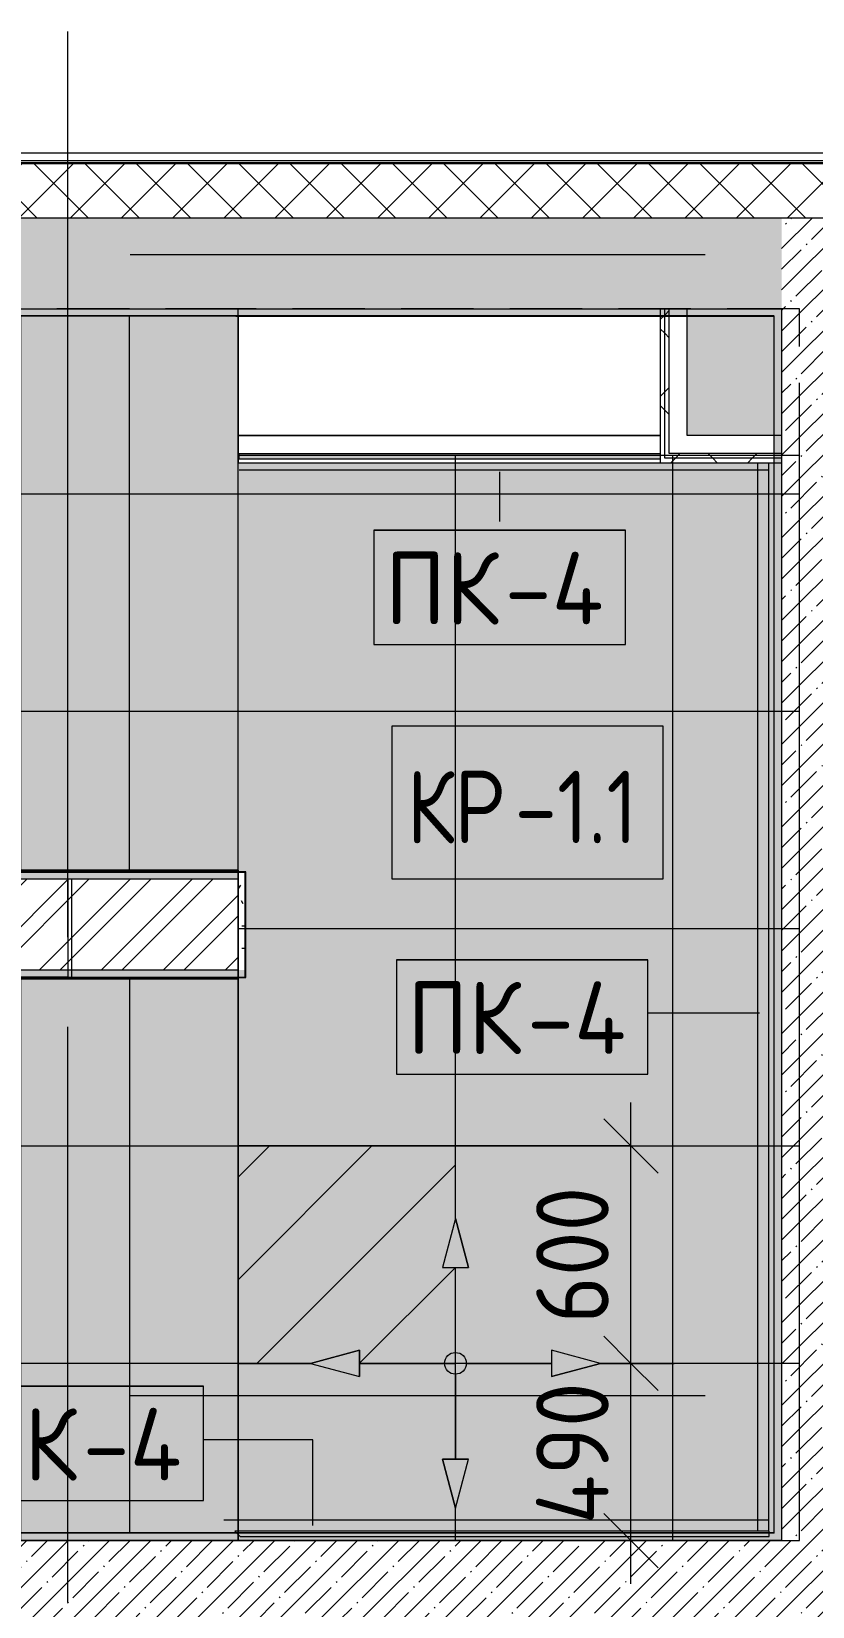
# Model space of a CAD drawing. Header units: millimetres. Extents: x 81671 to 282875, y -8553 to 29000.
# Drawn here: x 98510 to 100666, y 17568 to 21915 of the extents above; entities that cross this region are included whole.
import ezdxf

# ---------------------------------------------------------------- set-up
doc = ezdxf.new("R2010")
doc.units = ezdxf.units.MM
doc.linetypes.add('01 Штрих 2_1', pattern=[300, 200, -100])
doc.linetypes.add('Осевая', pattern=[3175, 635, -476.25, 1587.5, -476.25])
for name, color, linetype, lineweight in [('A-ANNO-DIMS', 7, 'Continuous', 9), ('A-ANNO-DIMS-100', 7, 'Continuous', 9), ('A-DETL', 7, 'Continuous', 9), ('A-DETL-GENF', 7, 'Continuous', 9), ('A-GENM', 7, 'Continuous', 9), ('A-GENM-IDEN', 7, 'Continuous', 9), ('A-WALL', 7, 'Continuous', 9), ('I-WALL', 7, 'Continuous', 9), ('S-STRS', 7, 'Continuous', 13), ('S-STRS-1', 7, 'Continuous', 9), ('Оси', 7, 'Continuous', 9), ('Оси-2', 7, 'Осевая', 9)]:
    doc.layers.add(name, color=color, linetype=linetype, lineweight=lineweight)
for name, color, linetype, lineweight, true_color in [('A-DETL-GENF-1', 7, 'Continuous', 9, 0x004000), ('A-DETL-GENF-2', 7, 'Continuous', 9, 0x383838), ('A-GENM-6', 7, 'Continuous', 9, 0xff80c0), ('A-WALL-1', 9, 'Continuous', 9, 0x808080), ('A-WALL-FNSH-1', 9, 'Continuous', 9, 0x808080), ('G-ANNO-TEXT-1', 7, 'Continuous', 9, 0x3c3c3c), ('I-WALL-2', 9, 'Continuous', 9, 0x808080), ('S-STRS-MBND-1', 9, '01 Штрих 2_1', 9, 0x808080)]:
    doc.layers.add(name, color=color, linetype=linetype, lineweight=lineweight, true_color=true_color)
doc.styles.add('GOST Common_1', font='GOST_Common.ttf', dxfattribs={"height": 200})
doc.styles.add('GOST Common_2', font='GOST_Common.ttf', dxfattribs={"width": 0.9, "height": 200})
doc.styles.add('ISOCPEUR_1', font='isocpeur.ttf', dxfattribs={"width": 0.9, "height": 200})
doc.dimstyles.new('ISO-2_0_0_9К_Средний_округл2', dxfattribs={"dimscale": 304.8, "dimtxt": 199.196235, "dimasz": 0.492126, "dimexe": 0.393701, "dimexo": 0, "dimgap": 0, "dimtad": 1, "dimdec": 0, "dimrnd": 10, "dimzin": 0, "dimdsep": 46, "dimtxsty": 'ISOCPEUR_1', "dimblk1": 'OBLIQUE', "dimblk2": 'OBLIQUE', "dimsah": 1, "dimcen": 0.09, "dimdle": 0.393701, "dimazin": 0, "dimtfac": 1, "dimtdec": 4, "dimtix": 1, "dimtmove": 0, "dimatfit": 3, "dimfxl": 1, "dimtvp": 1, "dimtolj": 1, "dimtzin": 0, "dimarcsym": 2})
pattern_1 = [(45, (0, 0), (-57.024626, 57.024626), []), (45, (57.025, 0), (-57.024626, 57.024626), [100.806, -20.161, 3.353, -16.808])]
pattern_2 = [(0, (0, 0), (121.92, 30.48), [10.058, -81.382, 10.058, -81.382, -487.68]), (0, (0, 0), (121.92, 30.48), [-182.88, 10.058, -172.822, 10.058, -81.382, -213.36]), (0, (0, 0), (121.92, 30.48), [-457.2, 10.058, -50.902, 10.058, -142.342]), (120, (45.72, 15.24), (-87.356454, 90.345817), [10.058, -81.382, 10.058, -81.382, -487.68]), (120, (45.72, 15.24), (-87.356454, 90.345817), [-182.88, 10.058, -172.822, 10.058, -81.382, -213.36]), (120, (45.72, 15.24), (-87.356454, 90.345817), [-457.2, 10.058, -50.902, 10.058, -142.342]), (240, (60.96, 76.2), (-34.563546, -120.825817), [10.058, -81.382, 10.058, -81.382, -487.68]), (240, (60.96, 76.2), (-34.563546, -120.825817), [-182.88, 10.058, -172.822, 10.058, -81.382, -213.36]), (240, (60.96, 76.2), (-34.563546, -120.825817), [-457.2, 10.058, -50.902, 10.058, -142.342])]
pattern_3 = [(45, (0, 0), (-106.06602, 106.06602), []), (135, (0, 0), (-106.06602, -106.06602), [])]

# ---------------------------------------------------------------- blocks, each defined once
blk = doc.blocks.new('Плинтус - Плинтус_для ЛК-32966494-План отделки полов с раскладкой материалов 1 этажа в осях 23_1-33')
at = {"layer": 'A-GENM-6'}
blk.add_hatch(color=256, dxfattribs=at).paths.add_polyline_path([(2980, -13.3), (2979, 0), (25, 0), (25, -15), (2974.3, -15), (2974.3, -13.3)])
for p, q in [((25, 0), (2979, 0)), ((25, -15), (2974.3, -15)), ((25, -45), (2974.3, -45))]:
    blk.add_line(p, q, dxfattribs=at)
blk = doc.blocks.new('Плинтус - Плинтус_для ЛК-32859066-План отделки полов с раскладкой материалов 1 этажа в осях 23_1-33')
at = {"layer": 'A-GENM'}
for p, q in [((1460, 0), (0, 0)), ((0, 0), (0, -15)), ((0, -15), (1475, -15)), ((1475, -15), (1460, 0))]:
    blk.add_line(p, q, dxfattribs=at)
at = {"layer": 'A-GENM-6'}
blk.add_line((0, -45), (1505, -45), dxfattribs=at)
blk = doc.blocks.new('Плинтус - Плинтус_для ЛК-32966596-План отделки полов с раскладкой материалов 1 этажа в осях 23_1-33')
at = {"layer": 'A-GENM-6'}
blk.add_hatch(color=256, dxfattribs=at).paths.add_polyline_path([(1162.3, -15), (1162.3, 0), (0, 0), (0, -15), (55.8, -15)])
for p, q in [((0, 0), (1162.3, 0)), ((0, -5.3), (0, 0)), ((0, -15), (0, -5.3)), ((0, -15), (1162.3, -15)), ((0, -45), (1461.3, -45))]:
    blk.add_line(p, q, dxfattribs=at)
blk = doc.blocks.new('Зашивка приборов отопления32 - Зашивка приборов отопления-33323791-План отделки полов с раскладкой материалов 1 этажа в осях 23_1-33')
at = {"layer": 'A-WALL'}
for p, q in [((126595, 120), (125430, 120)), ((126595, 99.8), (126595, 120)), ((126595, 45), (126595, 99.8)), ((126595, 45), (125430, 45)), ((125430, 45), (126595, 45)), ((126595, -284.5), (126595, 45))]:
    blk.add_line(p, q, dxfattribs=at)
blk = doc.blocks.new('Начало раскладки_красным - Начало раскладки_красным-26102174-План отделки полов с раскладкой материалов 1 этажа в осях 23_1-33')
at = {"layer": 'A-DETL-GENF'}
for points in [[(-36.2, 264.8), (36.2, 264.8), (0, 400)], [(-264.8, -36.2), (-264.8, 36.2), (-400, 0)], [(264.8, -36.2), (400, 0), (264.8, 36.2)], [(0, -400), (36.2, -264.8), (-36.2, -264.8)]]:
    blk.add_hatch(color=256, dxfattribs=at).paths.add_polyline_path(points)
for p, q in [((0, 400), (-36.2, 264.8)), ((0, 400), (-36.2, 264.8)), ((36.2, 264.8), (0, 400)), ((0, 400), (36.2, 264.8)), ((-36.2, 264.8), (36.2, 264.8)), ((-36.2, 264.8), (36.2, 264.8)), ((0, 30), (0, 264.8)), ((-264.8, 36.2), (-400, 0)), ((-400, 0), (-264.8, 36.2)), ((-400, 0), (-264.8, -36.2)), ((-400, 0), (-264.8, -36.2)), ((-264.8, -36.2), (-264.8, 36.2)), ((-264.8, 36.2), (-264.8, -36.2)), ((-30, 0), (-264.8, 0)), ((30, 0), (264.8, 0)), ((400, 0), (264.8, 36.2)), ((264.8, 36.2), (264.8, -36.2)), ((400, 0), (264.8, 36.2)), ((264.8, 36.2), (264.8, -36.2)), ((400, 0), (264.8, -36.2)), ((0, -30), (0, -264.8)), ((264.8, -36.2), (400, 0)), ((36.2, -264.8), (-36.2, -264.8)), ((-36.2, -264.8), (0, -400)), ((0, -400), (-36.2, -264.8)), ((-36.2, -264.8), (36.2, -264.8)), ((0, -400), (36.2, -264.8)), ((0, -400), (36.2, -264.8))]:
    blk.add_line(p, q, dxfattribs=at)
blk.add_circle((0, 0), 30, dxfattribs=at)
blk = doc.blocks.new('DIMBLOCK81-План отделки полов с раскладкой материалов 1 этажа в осях 23_1-33')
at = {"layer": 'A-ANNO-DIMS-100', "lineweight": 20}
for p, q in [((100164.1, 18239), (100089.1, 18314)), ((100164.1, 18239), (100239.1, 18164)), ((100164.1, 17750), (100089.1, 17825)), ((100164.1, 17750), (100239.1, 17675))]:
    blk.add_line(p, q, dxfattribs=at)
at = {"layer": 'A-ANNO-DIMS-100'}
for p, q in [((100080, 18239), (100284.1, 18239)), ((100164.1, 18239), (100080, 18239)), ((100164.1, 17630), (100164.1, 18239)), ((100058, 17750), (100284.1, 17750)), ((100164.1, 17750), (100058, 17750))]:
    blk.add_line(p, q, dxfattribs=at)
at = {"layer": 'A-ANNO-DIMS-100', "color": 0, "insert": (99902.8, 17795.3), "char_height": 200, "width": 478.071, "attachment_point": 1, "rotation": 90, "line_spacing_factor": 1.149209, "style": 'ISOCPEUR_1'}
blk.add_mtext('490', dxfattribs=at)
blk = doc.blocks.new('_Oblique')
at = {"color": 0, "linetype": 'ByBlock', "lineweight": -2}
blk.add_line((-0.5, -0.5), (0.5, 0.5), dxfattribs=at)
blk = doc.blocks.new('DIMBLOCK82-План отделки полов с раскладкой материалов 1 этажа в осях 23_1-33')
at = {"layer": 'A-ANNO-DIMS-100'}
for p, q in [((100164.1, 18239), (100164.1, 18959)), ((99680, 18839), (100284.1, 18839)), ((100164.1, 18839), (99680, 18839)), ((100080, 18239), (100284.1, 18239)), ((100164.1, 18239), (100080, 18239))]:
    blk.add_line(p, q, dxfattribs=at)
at = {"layer": 'A-ANNO-DIMS-100', "lineweight": 20}
for p, q in [((100164.1, 18839), (100089.1, 18914)), ((100164.1, 18839), (100239.1, 18764)), ((100164.1, 18239), (100089.1, 18314)), ((100164.1, 18239), (100239.1, 18164))]:
    blk.add_line(p, q, dxfattribs=at)
at = {"layer": 'A-ANNO-DIMS-100', "color": 0, "insert": (99902.8, 18349.4), "char_height": 200, "width": 455.087, "attachment_point": 1, "rotation": 90, "line_spacing_factor": 1.149209, "style": 'ISOCPEUR_1'}
blk.add_mtext('600', dxfattribs=at)
blk = doc.blocks.new('Mark Reiling - Mark Reiling-26174330-План отделки полов с раскладкой материалов 1 этажа в осях 23_1-33')
at = {"layer": 'A-GENM-IDEN'}
for p, q in [((-3.47, 1.49), (-3.47, -1.663)), ((-3.47, 1.49), (3.47, 1.49)), ((3.47, 1.49), (-3.47, 1.49)), ((-3.47, 1.49), (-3.47, -1.663)), ((3.47, -1.663), (3.47, 1.49)), ((3.47, -1.663), (3.47, 1.49)), ((-3.47, -1.663), (3.47, -1.663)), ((-3.47, -1.663), (3.47, -1.663))]:
    blk.add_line(p, q, dxfattribs=at)

msp = doc.modelspace()

# ---------------------------------------------------------------- hatches: boundary and pattern name
at = {"layer": 'A-DETL-GENF-1'}
h = msp.add_hatch(dxfattribs=at)
h.set_pattern_fill('FP_93', color=256, style=0, pattern_type=2)
h.set_pattern_definition([(45, (0, 0), (-141.42136, 141.42136), [])])
h.paths.add_polyline_path([(99680, 18239), (99680, 18503.8), (99643.8, 18503.8), (99680, 18639), (99680, 18839), (99080, 18839), (99080, 18239), (99280, 18239), (99415.2, 18275.2), (99415.2, 18239), (99643.8, 18239)])
at = {"layer": 'A-DETL-GENF-2'}
h = msp.add_hatch(dxfattribs=at)
h.set_pattern_fill('FP_95', color=256, style=0, pattern_type=2)
h.set_pattern_definition([(0, (680, -361), (0, 600), []), (90, (680, -361), (-600, 4e-14), [])])
h.paths.add_polyline_path([(94455, 13550), (94455, 13640), (94559, 13640), (94559, 17750), (100630, 17750), (100630, 20745.2), (99080, 20745.2), (99080, 21129.5), (96610, 21129.5), (96610, 21400), (95080, 21400), (95080, 19600), (99080, 19600), (99080, 19304), (94910, 19304), (94910, 21130), (93050, 21130), (93050, 13628), (93055, 13628), (93055, 13550), (93810.9, 13550)])
h.paths.add_polyline_path([(99680, 17839), (99643.8, 17974.2), (99716.2, 17974.2)])
h.paths.add_polyline_path([(95480, 17839), (95443.8, 17974.2), (95516.2, 17974.2)])
h.paths.add_polyline_path([(99944.8, 18202.8), (99944.8, 18275.2), (100080, 18239)])
h.paths.add_polyline_path([(99415.2, 18202.8), (99280, 18239), (99415.2, 18275.2)])
h.paths.add_polyline_path([(95744.8, 18202.8), (95744.8, 18275.2), (95880, 18239)])
h.paths.add_polyline_path([(95215.2, 18202.8), (95080, 18239), (95215.2, 18275.2)])
h.paths.add_polyline_path([(99643.8, 18503.8), (99680, 18639), (99716.2, 18503.8)])
h.paths.add_polyline_path([(95443.8, 18503.8), (95480, 18639), (95516.2, 18503.8)])
at = {"layer": 'A-WALL'}
h = msp.add_hatch(dxfattribs=at)
h.set_pattern_fill('FP_5', color=256, style=0, pattern_type=2)
h.set_pattern_definition([(45, (0, 0), (-70.71068, 70.71068), []), (135, (0, 0), (-70.71068, -70.71068), [])])
h.paths.add_polyline_path([(110803.2, 21400), (110694.6, 21550), (109950, 21550), (109950, 21400), (110459.5, 21400)])
h.paths.add_polyline_path([(111235.1, 21400), (111125.5, 21550), (110941.5, 21550), (111050, 21400), (111125.5, 21400)])
h.paths.add_polyline_path([(109050, 21400), (109050, 21550), (107750, 21550), (107750, 21400), (108794.7, 21400)])
h.paths.add_polyline_path([(106850, 21400), (106850, 21550), (105550, 21550), (105550, 21400), (106796.8, 21400)])
h.paths.add_polyline_path([(104466, 21400), (104650, 21400), (104650, 21550), (103450, 21550), (103450, 21400)])
h.paths.add_polyline_path([(101136.3, 21400), (101150, 21400), (101150, 21550), (96610, 21550), (96610, 21400), (100800, 21400)])
h.paths.add_polyline_path([(93310, 21400), (93310, 21550), (93060, 21550), (93060, 21400), (93145, 21400)])
at = {"layer": 'I-WALL'}
h = msp.add_hatch(dxfattribs=at)
h.set_pattern_fill('FP_2', color=256, style=0, pattern_type=2)
h.set_pattern_definition(pattern_1)
h.paths.add_polyline_path([(100580, 21150), (100580, 21400), (96610, 21400), (96610, 21150), (100470.4, 21150)])
h.paths.add_polyline_path([(93145, 21150), (93310, 21150), (93310, 21400), (93060, 21400), (93060, 21150)])
h = msp.add_hatch(dxfattribs=at)
h.set_pattern_fill('FP_2', color=256, style=0, pattern_type=2)
h.set_pattern_definition(pattern_1)
h.paths.add_polyline_path([(100580, 17750), (100800, 17750), (100800, 21400), (100580, 21400), (100580, 17800.1)])
h = msp.add_hatch(dxfattribs=at)
h.set_pattern_fill('FP_83', color=256, style=0, pattern_type=2)
h.set_pattern_definition(pattern_3)
h.paths.add_polyline_path([(100257.5, 20725), (100257.5, 21150), (100245, 21150), (100245, 20725)])
h = msp.add_hatch(dxfattribs=at)
h.set_pattern_fill('FP_83', color=256, style=0, pattern_type=2)
h.set_pattern_definition(pattern_3)
h.paths.add_polyline_path([(100270, 20737.5), (100270, 21150), (100257.5, 21150), (100257.5, 20737.5)])
h = msp.add_hatch(dxfattribs=at)
h.set_pattern_fill('FP_83', color=256, style=0, pattern_type=2)
h.set_pattern_definition(pattern_3)
h.paths.add_polyline_path([(100580, 20725), (100580, 20737.5), (100257.5, 20737.5), (100257.5, 20725), (100470.4, 20725)])
h = msp.add_hatch(dxfattribs=at)
h.set_pattern_fill('FP_83', color=256, style=0, pattern_type=2)
h.set_pattern_definition(pattern_3)
h.paths.add_polyline_path([(100580, 20737.5), (100580, 20750), (100270, 20750), (100270, 20737.5), (100470.4, 20737.5)])
h = msp.add_hatch(dxfattribs=at)
h.set_pattern_fill('FP_40', color=256, style=0, pattern_type=2)
h.set_pattern_definition([(45, (0, 0), (-85.53659, 85.53659), []), (45, (57.02, 0), (-85.53659, 85.53659), [])])
h.paths.add_polyline_path([(98707.8, 19325), (99080, 19325), (99080, 19575), (95050, 19575), (95050, 19325), (97806.6, 19325)])
h = msp.add_hatch(dxfattribs=at)
h.set_pattern_fill('FP_2', color=256, style=0, pattern_type=2)
h.set_pattern_definition(pattern_1)
h.paths.add_polyline_path([(100630, 17530), (100800, 17530), (100800, 17750), (94800, 17750), (94800, 17530), (100470.4, 17530)])
at = {"layer": 'I-WALL-2'}
h = msp.add_hatch(dxfattribs=at)
h.set_pattern_fill('FP_64', color=256, style=0, pattern_type=2)
h.set_pattern_definition(pattern_2)
h.paths.add_polyline_path([(100559, 21130), (100560, 21130), (100560, 21150), (96610, 21150), (96610.5, 21130), (100470.4, 21130)])
h = msp.add_hatch(dxfattribs=at)
h.set_pattern_fill('FP_64', color=256, style=0, pattern_type=2)
h.set_pattern_definition(pattern_2)
h.paths.add_polyline_path([(100560, 17770), (100580, 17770), (100580, 21150), (100560, 21150), (100560, 17771)])
h = msp.add_hatch(dxfattribs=at)
h.set_pattern_fill('FP_64', color=256, style=0, pattern_type=2)
h.set_pattern_definition(pattern_2)
h.paths.add_polyline_path([(97806.6, 19575), (99080, 19575), (99080, 19595), (95050, 19595), (95050, 19575), (96474.7, 19575)])
h = msp.add_hatch(dxfattribs=at)
h.set_pattern_fill('FP_64', color=256, style=0, pattern_type=2)
h.set_pattern_definition(pattern_2)
h.paths.add_polyline_path([(99100, 19325), (99100, 19595), (99080, 19595), (99080, 19325)])
h = msp.add_hatch(dxfattribs=at)
h.set_pattern_fill('FP_64', color=256, style=0, pattern_type=2)
h.set_pattern_definition(pattern_2)
h.paths.add_polyline_path([(94930, 19305), (99100, 19305), (99100, 19325), (94930, 19325)])
h = msp.add_hatch(dxfattribs=at)
h.set_pattern_fill('FP_64', color=256, style=0, pattern_type=2)
h.set_pattern_definition(pattern_2)
h.paths.add_polyline_path([(100580, 17750), (100580, 17770), (94580, 17770), (94580, 17750), (100470.4, 17750)])
at = {"layer": 'S-STRS'}
for points in [[(98780, 19600), (98780, 21130), (98480, 21129.5), (98480, 19600)], [(98780, 19600), (99080, 19600), (99080, 21130), (98780, 21129.5), (98780, 19706.5)], [(98780, 17770), (98780, 19300), (98480, 19300), (98480, 17770), (98720, 17770)], [(99070.7, 17770), (99076.4, 17770), (99070.7, 17775.7), (99080, 17775.7), (99080, 19300), (98780, 19300), (98780, 17770)]]:
    msp.add_hatch(color=256, dxfattribs=at).paths.add_polyline_path(points)
h = msp.add_hatch(color=256, dxfattribs=at)
h.paths.add_polyline_path([(100558, 17770), (100560, 17771), (100559, 17771)])
h.paths.add_polyline_path([(99080, 17775.7), (100544, 17775.7), (100544, 20725), (99080, 20725), (99080, 19595), (99100, 19595), (99100, 19305), (99080, 19304), (99080, 18239)])
h.paths.add_polyline_path([(99680, 17839), (99643.8, 17974.2), (99716.2, 17974.2)])
h.paths.add_polyline_path([(99944.8, 18202.8), (99944.8, 18275.2), (100080, 18239)])
h.paths.add_polyline_path([(99415.2, 18202.8), (99280, 18239), (99415.2, 18275.2), (99415.2, 18239)])
h.paths.add_polyline_path([(99716.2, 18503.8), (99643.8, 18503.8), (99680, 18639)])
h.paths.add_polyline_path([(100470.4, 20800), (100560, 20800), (100559, 21130), (100320, 21130), (100320, 20800)])

# ---------------------------------------------------------------- linework, layer by layer
at = {"layer": 'A-DETL'}
for p, q in [((99080, 21129.5), (96610, 21129.5)), ((99080, 20745.2), (99080, 21129.5)), ((100630, 20745.2), (99080, 20745.2)), ((100630, 17750), (100630, 20745.2)), ((95080, 19600), (99080, 19600)), ((99080, 19600), (99080, 19304)), ((99080, 19304), (94910, 19304)), ((99680, 18839), (99080, 18839)), ((99080, 18839), (99080, 18239)), ((99680, 18639), (99680, 18839)), ((99680, 18239), (99680, 18503.8)), ((99080, 18239), (99280, 18239)), ((99415.2, 18239), (99680, 18239)), ((94559, 17750), (100630, 17750))]:
    msp.add_line(p, q, dxfattribs=at)
at = {"layer": 'A-GENM-IDEN'}
for p, q in [((99802, 20699.8), (99802, 20563)), ((100519.1, 19205.4), (100210.8, 19205.4)), ((99286, 18028.3), (98984.5, 18028.3)), ((99286, 17791.5), (99286, 18028.3))]:
    msp.add_line(p, q, dxfattribs=at)
at = {"layer": 'A-WALL'}
for p, q in [((96570, 21580), (111141.9, 21580)), ((101150, 21553), (96610, 21553)), ((101150, 21550), (96610, 21550)), ((101150, 21400), (96610, 21400)), ((100257.5, 20737.5), (100257.5, 21150)), ((100270, 20750), (100270, 21150)), ((100559, 21129), (100559, 21130)), ((100560, 17770), (100560, 21130)), ((100580, 20737.5), (100257.5, 20737.5)), ((100580, 20750), (100270, 20750)), ((95070, 19595), (99100, 19595)), ((99080, 19325), (99080, 19575)), ((98610, 19305), (98621, 19305)), ((100560, 17770), (98260.4, 17770)), ((100559, 17771), (100560, 17771))]:
    msp.add_line(p, q, dxfattribs=at)
at = {"layer": 'A-WALL-1'}
for p, q in [((96610, 21150), (100580, 21150)), ((100245, 21150), (100245, 20725)), ((100320, 20800), (100320, 21150)), ((100559, 21130), (100560, 21130)), ((100580, 21150), (100580, 17750)), ((100580, 20800), (100320, 20800)), ((100245, 20725), (100580, 20725)), ((99080, 19575), (95050, 19575)), ((99100, 19305), (99100, 19595)), ((94930, 19325), (99080, 19325)), ((98621, 19305), (99080, 19305)), ((99081.1, 19305), (99100, 19305)), ((100580, 17750), (94580, 17750))]:
    msp.add_line(p, q, dxfattribs=at)
at = {"layer": 'A-WALL-FNSH-1'}
for p, q in [((101150, 21558), (96610, 21558)), ((100559, 21130), (96610, 21130)), ((99073.5, 21129), (100559, 21129)), ((100559, 21129), (100559, 17771)), ((99101, 19596), (95070, 19596)), ((98610, 19595), (98610, 19596)), ((98610, 19575), (98610, 19305)), ((98621, 19304), (98621, 19575)), ((99101, 19304), (99101, 19596)), ((94899, 19304), (99101, 19304)), ((98610, 19305), (94910, 19305)), ((100559, 17771), (94559, 17771))]:
    msp.add_line(p, q, dxfattribs=at)
at = {"layer": 'G-ANNO-TEXT-1', "flags": 128}
msp.add_lwpolyline([(99505.6, 19999), (100252.5, 19999), (100252.5, 19575), (99505.6, 19575)], close=True, dxfattribs=at)
at = {"layer": 'I-WALL'}
for p, q in [((99073.5, 21129), (96560, 21129)), ((99073.5, 21129), (99073.5, 21130)), ((99075.7, 17770), (99075.7, 17771))]:
    msp.add_line(p, q, dxfattribs=at)
at = {"layer": 'S-STRS-1'}
for p, q in [((98780, 19600), (98780, 21129.5)), ((98780, 19600), (98780, 21129.5)), ((99080, 19600), (99080, 20725)), ((99080, 19600), (99080, 20725)), ((98780, 19600), (98480, 19600)), ((99080, 19600), (98780, 19600)), ((99080, 19600), (99080, 19595)), ((99080, 19304), (99080, 19300)), ((98480, 19300), (98780, 19300)), ((98780, 19300), (99080, 19300)), ((98780, 19300), (98780, 17770)), ((98780, 19300), (98780, 17770)), ((99080, 19300), (99080, 18839)), ((99080, 18839), (99080, 18239)), ((99080, 18239), (99080, 17775.7))]:
    msp.add_line(p, q, dxfattribs=at)
at = {"layer": 'S-STRS-MBND-1'}
for p, q in [((99080, 21150), (96610, 21150)), ((100630, 21150), (99080, 21150)), ((99080, 21129.5), (99080, 21150)), ((99080, 20745.2), (99080, 21129.5)), ((100630, 20745.2), (100630, 21150)), ((99080, 19600), (99080, 20745.2)), ((100630, 17750), (100630, 20745.2)), ((99080, 19600), (95080, 19600)), ((99080, 19600), (99080, 19300)), ((96918.6, 19300), (99080, 19300)), ((99080, 19300), (99080, 18839)), ((99080, 18839), (99080, 18239)), ((99080, 18239), (99080, 17750)), ((97641.4, 17750), (99080, 17750)), ((99080, 17750), (100630, 17750))]:
    msp.add_line(p, q, dxfattribs=at)
at = {"layer": 'Оси'}
msp.add_line((98610, 19415.1), (98610, 21915.1), dxfattribs=at)
at = {"layer": 'Оси-2'}
for p, q in [((84970.8, 21300), (122580, 21300)), ((98610, 593.7), (98610, 19415.1)), ((84970.8, 18150), (122760, 18150))]:
    msp.add_line(p, q, dxfattribs=at)

# ---------------------------------------------------------------- block references
at = {"layer": 'A-DETL-GENF'}
msp.add_blockref('Начало раскладки_красным - Начало раскладки_красным-26102174-План отделки полов с раскладкой материалов 1 этажа в осях 23_1-33', (99680, 18239), dxfattribs=at)
at = {"layer": 'A-GENM-6'}
msp.add_blockref('Плинтус - Плинтус_для ЛК-32966596-План отделки полов с раскладкой материалов 1 этажа в осях 23_1-33', (99082.7, 20750.5), dxfattribs=at)
for name, p, rotation in [('Плинтус - Плинтус_для ЛК-32966494-План отделки полов с раскладкой материалов 1 этажа в осях 23_1-33', (100559, 20750), 270), ('Плинтус - Плинтус_для ЛК-32859066-План отделки полов с раскладкой материалов 1 этажа в осях 23_1-33', (100545.7, 17760.7), 180)]:
    msp.add_blockref(name, p, dxfattribs=dict(at, rotation=rotation))
at = {"layer": 'A-GENM-IDEN', "xscale": 99.99999999999993, "yscale": 99.99999999999993, "zscale": 99.99999999999993}
for p in [(99802, 20389.5), (99863.8, 19203.9), (98637.5, 18026.7)]:
    msp.add_blockref('Mark Reiling - Mark Reiling-26174330-План отделки полов с раскладкой материалов 1 этажа в осях 23_1-33', p, dxfattribs=at)
at = {"layer": 'A-WALL', "rotation": 180}
msp.add_blockref('Зашивка приборов отопления32 - Зашивка приборов отопления-33323791-План отделки полов с раскладкой материалов 1 этажа в осях 23_1-33', (225675, 20845), dxfattribs=at)

# ---------------------------------------------------------------- texts
at = {"layer": 'A-GENM-IDEN', "char_height": 200, "attachment_point": 1, "style": 'GOST Common_1'}
for s, insert, width in [('ПК', (99484.9, 20478.6), 400.844), ('-4', (99815.7, 20478.6), 376.793), ('ПК', (99546.7, 19293), 400.844), ('-4', (99877.5, 19293), 376.793), ('ПК', (98320.4, 18115.8), 400.844), ('-4', (98651.1, 18115.8), 376.793)]:
    msp.add_mtext(s, dxfattribs=dict(at, insert=insert, width=width))
at = {"layer": 'G-ANNO-TEXT-1', "char_height": 200, "attachment_point": 1, "style": 'GOST Common_2'}
for s, insert, width in [('КР', (99545.6, 19874.6), 360.759), ('-1.1', (99843.3, 19874.6), 440.126)]:
    msp.add_mtext(s, dxfattribs=dict(at, insert=insert, width=width))

# ---------------------------------------------------------------- dimensions: what is measured, and where the dimension line sits
at = {"layer": 'A-ANNO-DIMS'}
for base, p1, p2, override, picture, middle in [((100164.1, 18839), (100080, 18239), (99680, 18839), {"dimpost": '<>', "dimfxl": 721.110255}, 'DIMBLOCK82-План отделки полов с раскладкой материалов 1 этажа в осях 23_1-33', (100064.1, 18539)), ((100164.1, 18239), (100058, 17750), (100080, 18239), {"dimpost": '<>', "dimfxl": 489.494839}, 'DIMBLOCK81-План отделки полов с раскладкой материалов 1 этажа в осях 23_1-33', (100064.1, 17994.5))]:
    dim = msp.add_linear_dim(base=base, p1=p1, p2=p2, angle=90, dimstyle='ISO-2_0_0_9К_Средний_округл2', override=override, dxfattribs=at)
    dim.commit()
    dim.dimension.update_dxf_attribs({"geometry": picture, "text_midpoint": middle})

doc.saveas('drawing.dxf')
